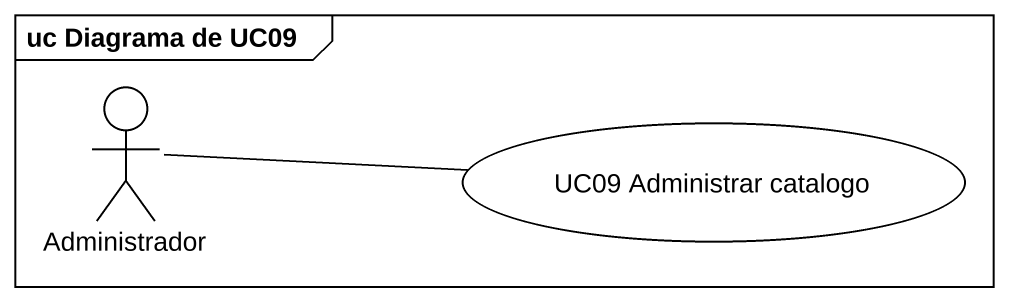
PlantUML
@startuml
mainframe uc Diagrama de UC09
actor Administrador
usecase "UC09 Administrar catalogo" as UC09_Administrar_catalogo
Administrador -right- UC09_Administrar_catalogo
@enduml
